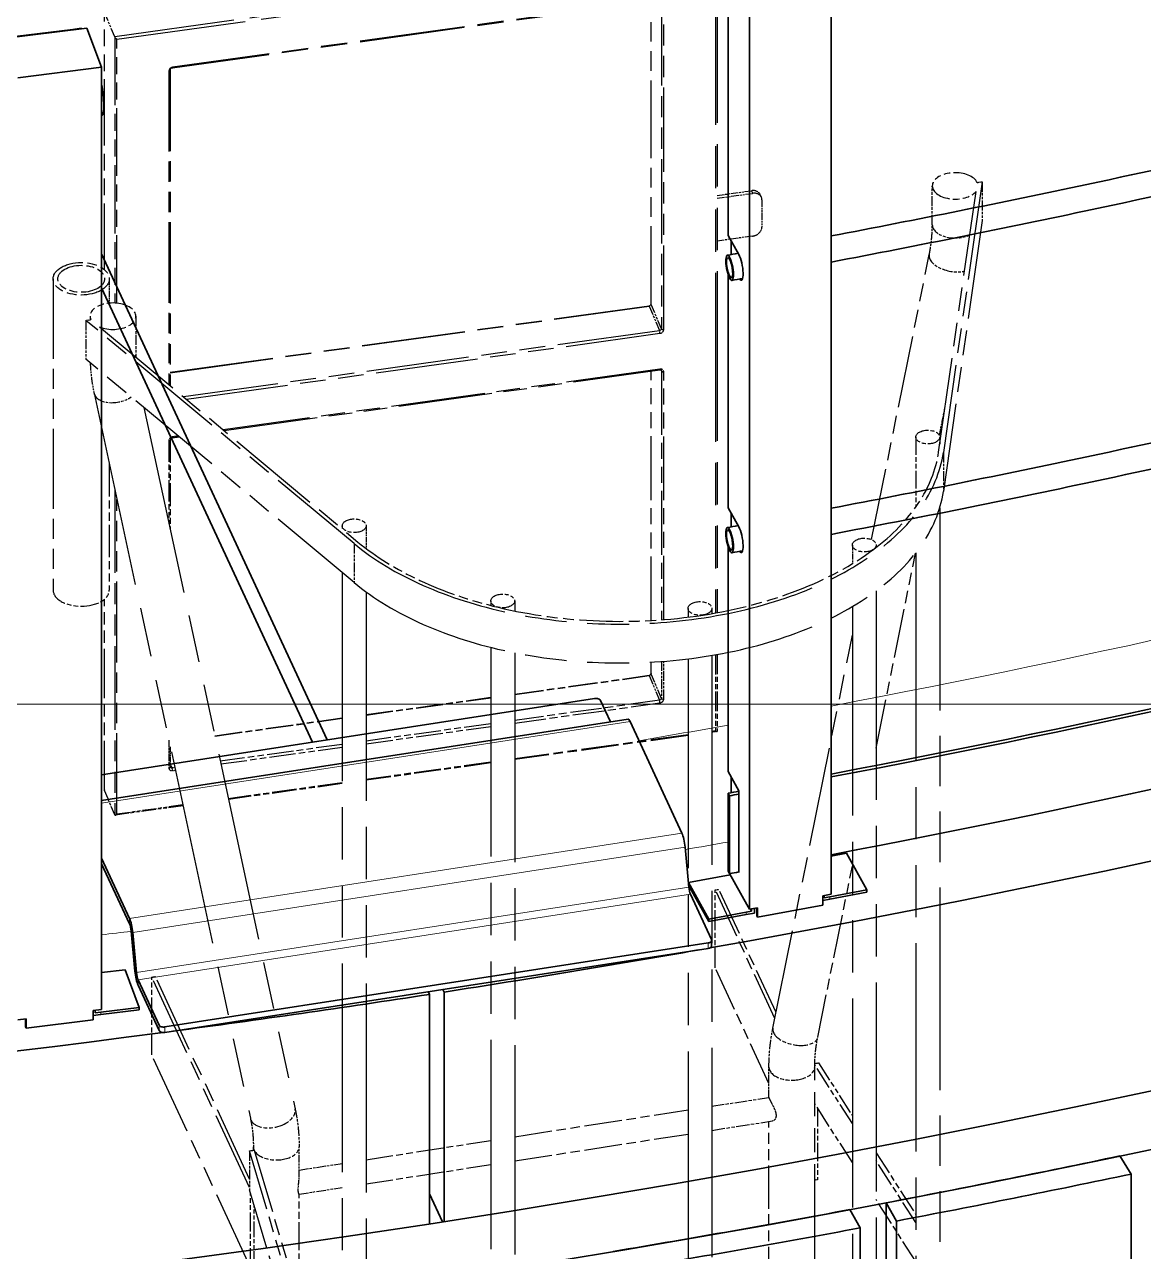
# Model space of a CAD drawing. Header units: millimetres. Extents: x 0 to 42050, y 0 to 29700.
# Drawn here: x 27207 to 27677, y 10675 to 11190 of the extents above; entities that cross this region are included whole.
import ezdxf

# ---------------------------------------------------------------- set-up
doc = ezdxf.new("R2010")
doc.units = ezdxf.units.MM
doc.header["$LTSCALE"] = 50
doc.linetypes.add('DOUBLE_DASH_CHAIN', pattern=[1.2403, 0.6614, -0.0827, 0.1654, -0.0827, 0.1654, -0.0827])
for name, color, linetype, lineweight in [('Detail Boundary', 7, 'Continuous', 18), ('Reference', 7, 'DOUBLE_DASH_CHAIN', 25), ('Visible', 7, 'Continuous', 35), ('Visible Narrow', 7, 'Continuous', 18)]:
    doc.layers.add(name, color=color, linetype=linetype, lineweight=lineweight)
doc.layers.add('P_Cable Ducts (CD)', color=30, linetype='Continuous', lineweight=18, true_color=0xff7f00)

# ---------------------------------------------------------------- blocks, each defined once
blk = doc.blocks.new('2dDetail0')
at = {"layer": 'Detail Boundary', "flags": 128}
blk.add_lwpolyline([(474.534, 168.353), (574.626, 168.353), (574.626, 218.095), (474.534, 218.095), (474.534, 168.353)], dxfattribs=at)

msp = doc.modelspace()

# ---------------------------------------------------------------- linework, layer by layer
at = {"layer": 'P_Cable Ducts (CD)'}
for centre, major_axis, start_param, end_param in [((26533.74, 12641.74), (-3134.57, 43.29), 1.907617, 2.132974), ((26533.74, 12641.74), (-3134.57, 43.29), 1.880574, 1.893089), ((26533.74, 12641.58), (-3214.56, 44.39), 1.879161, 1.885005), ((26533.74, 12641.58), (-3214.56, 44.39), 1.800259, 1.80422)]:
    msp.add_ellipse(centre, major_axis=major_axis, ratio=0.582576, start_param=start_param, end_param=end_param, dxfattribs=at)
at = {"layer": 'Reference', "ltscale": 1.650504}
msp.add_line((27497.99, 11219.96), (27245.22, 11184.81), dxfattribs=at)
at = {"layer": 'Reference', "ltscale": 1.640346}
msp.add_line((27246.18, 11183.82), (27497.4, 11218.74), dxfattribs=at)
at = {"layer": 'Reference', "ltscale": 2.14402}
msp.add_line((27497.4, 11218.74), (27497.4, 10942.98), dxfattribs=at)
at = {"layer": 'Reference', "ltscale": 2.151582}
msp.add_line((27498.01, 11219.83), (27498.01, 10943.09), dxfattribs=at)
at = {"layer": 'Reference', "ltscale": 1.33562}
for p, q in [((27473.99, 11200.13), (27269.44, 11171.69)), ((27474.07, 11200.48), (27269.52, 11172.04))]:
    msp.add_line(p, q, dxfattribs=at)
at = {"layer": 'Reference', "ltscale": 0.987036}
msp.add_line((27470.33, 11072.67), (27470.33, 11199.62), dxfattribs=at)
at = {"layer": 'Reference', "ltscale": 0.987901}
msp.add_line((27470.35, 11072.56), (27470.35, 11199.63), dxfattribs=at)
at = {"layer": 'Reference', "ltscale": 1.068983}
for p, q in [((27474.66, 11199.73), (27474.66, 11062.23)), ((27475.62, 11061.89), (27475.62, 11199.39))]:
    msp.add_line(p, q, dxfattribs=at)
at = {"layer": 'Reference', "ltscale": 0.840548}
msp.add_line((27240.89, 11087.11), (27240.89, 11195.23), dxfattribs=at)
at = {"layer": 'Reference', "ltscale": 0.839994}
msp.add_line((27240.91, 11087.09), (27240.91, 11195.14), dxfattribs=at)
at = {"layer": 'Reference', "ltscale": 0.116712}
for p, q in [((27245.22, 11184.81), (27240.91, 11195.14)), ((27469.57, 11071.8), (27473.88, 11061.47)), ((27474.66, 11062.23), (27470.35, 11072.56)), ((27469.57, 10916.66), (27473.88, 10906.33)), ((27474.66, 10907.1), (27470.35, 10917.42)), ((27245.22, 10858.21), (27240.91, 10868.54))]:
    msp.add_line(p, q, dxfattribs=at)
at = {"layer": 'Reference', "ltscale": 0.868571}
msp.add_line((27245.22, 11184.81), (27245.22, 11073.09), dxfattribs=at)
at = {"layer": 'Reference', "ltscale": 0.861401}
msp.add_line((27246.18, 11073.02), (27246.18, 11183.82), dxfattribs=at)
at = {"layer": 'Reference', "ltscale": 1.023673}
msp.add_line((27267.96, 11170.51), (27267.96, 11038.84), dxfattribs=at)
at = {"layer": 'Reference', "ltscale": 1.031132}
msp.add_line((27268.57, 11170.96), (27268.57, 11038.33), dxfattribs=at)
at = {"layer": 'Reference', "ltscale": 0.094313}
msp.add_line((27498.01, 11118.24), (27512.47, 11120.25), dxfattribs=at)
at = {"layer": 'Reference', "ltscale": 0.012597}
for p, q in [((27512.47, 11120.25), (27512.94, 11119.13)), ((27516.63, 11117.4), (27516.16, 11118.52))]:
    msp.add_line(p, q, dxfattribs=at)
at = {"layer": 'Reference', "ltscale": 0.12687}
for p, q in [((27588.35, 11105.92), (27588.35, 11122.25)), ((27609.27, 11124), (27609.27, 11107.67)), ((27233.15, 11065.81), (27233.15, 11049.48)), ((27254.07, 11067.56), (27254.07, 11051.23)), ((27592.98, 11010.35), (27592.98, 10994.02)), ((27345.68, 10972.09), (27345.68, 10955.76)), ((27301.81, 10717.17), (27301.81, 10700.84))]:
    msp.add_line(p, q, dxfattribs=at)
at = {"layer": 'Reference', "ltscale": 1.208092}
for p, q in [((27590.99, 11010.45), (27606.69, 11119.95)), ((27238.89, 11063.05), (27347.32, 10972.75))]:
    msp.add_line(p, q, dxfattribs=at)
at = {"layer": 'Reference', "ltscale": 1.253798}
for p, q in [((27609.27, 11124), (27592.98, 11010.35)), ((27609.27, 11107.67), (27592.98, 10994.02)), ((27345.68, 10972.09), (27233.15, 11065.81)), ((27345.68, 10955.76), (27233.15, 11049.48))]:
    msp.add_line(p, q, dxfattribs=at)
at = {"layer": 'Reference', "ltscale": 0.013389}
for p, q in [((27607.22, 11123.68), (27609.27, 11124)), ((27233.15, 11065.81), (27235.2, 11066.13))]:
    msp.add_line(p, q, dxfattribs=at)
at = {"layer": 'Reference', "ltscale": 0.097371}
for p, q in [((27498.01, 11117.05), (27512.94, 11119.13)), ((27512.94, 11101.16), (27498.01, 11099.09))]:
    msp.add_line(p, q, dxfattribs=at)
at = {"layer": 'Reference', "ltscale": 0.088779}
msp.add_line((27516.83, 11116.4), (27516.83, 11104.97), dxfattribs=at)
at = {"layer": 'Reference', "ltscale": 0.915094}
msp.add_line((27562.89, 10973.75), (27587.07, 11093.41), dxfattribs=at)
at = {"layer": 'Reference', "ltscale": 1.015656}
for p, q in [((27219.37, 11083.25), (27219.37, 10952.61)), ((27302.21, 10668.25), (27260.8, 10757.47))]:
    msp.add_line(p, q, dxfattribs=at)
at = {"layer": 'Reference', "ltscale": 0.079275}
msp.add_line((27242.97, 11083.25), (27242.97, 11073.04), dxfattribs=at)
at = {"layer": 'Reference', "ltscale": 1.311703}
msp.add_line((27268.57, 11044), (27469.46, 11071.94), dxfattribs=at)
at = {"layer": 'Reference', "ltscale": 1.312423}
msp.add_line((27268.57, 11043.85), (27469.57, 11071.8), dxfattribs=at)
at = {"layer": 'Reference', "ltscale": 0.011447}
for p, q in [((27234.87, 11067.56), (27234.87, 11066.08)), ((27303.43, 10717.42), (27303.43, 10718.91))]:
    msp.add_line(p, q, dxfattribs=at)
at = {"layer": 'Reference', "ltscale": 1.304202}
msp.add_line((27473.88, 11061.47), (27274.14, 11033.7), dxfattribs=at)
at = {"layer": 'Reference', "ltscale": 1.297844}
msp.add_line((27275.3, 11032.73), (27474.07, 11060.37), dxfattribs=at)
at = {"layer": 'Reference', "ltscale": 1.1969}
msp.add_line((27474.07, 11045.34), (27290.76, 11019.86), dxfattribs=at)
at = {"layer": 'Reference', "ltscale": 1.194162}
msp.add_line((27291.1, 11019.57), (27473.99, 11045), dxfattribs=at)
at = {"layer": 'Reference', "ltscale": 0.813722}
msp.add_line((27470.33, 10939.82), (27470.33, 11044.49), dxfattribs=at)
at = {"layer": 'Reference', "ltscale": 0.813736}
msp.add_line((27470.35, 10939.82), (27470.35, 11044.49), dxfattribs=at)
at = {"layer": 'Reference', "ltscale": 0.003372}
msp.add_line((27474.53, 11044.9), (27474.66, 11044.59), dxfattribs=at)
at = {"layer": 'Reference', "ltscale": 0.812328}
msp.add_line((27474.66, 11044.59), (27474.66, 10940.1), dxfattribs=at)
at = {"layer": 'Reference', "ltscale": 0.8091}
msp.add_line((27475.62, 10940.18), (27475.62, 11044.25), dxfattribs=at)
at = {"layer": 'Reference', "ltscale": 2.483512}
msp.add_line((27236.56, 11035.26), (27302.17, 10730.84), dxfattribs=at)
at = {"layer": 'Reference', "ltscale": 2.401047}
msp.add_line((27257.5, 11029.2), (27320.94, 10734.88), dxfattribs=at)
at = {"layer": 'Reference', "ltscale": 0.088691}
msp.add_line((27591.32, 11017.48), (27593.66, 11029.09), dxfattribs=at)
at = {"layer": 'Reference', "ltscale": 0.018019}
msp.add_line((27269.44, 11016.56), (27272.21, 11016.95), dxfattribs=at)
at = {"layer": 'Reference', "ltscale": 0.01528}
msp.add_line((27271.87, 11017.23), (27269.52, 11016.9), dxfattribs=at)
at = {"layer": 'Reference', "ltscale": 0.227916}
msp.add_line((27581.45, 11016.83), (27581.45, 10987.5), dxfattribs=at)
at = {"layer": 'Reference', "ltscale": 0.024751}
msp.add_line((27591.45, 11016.83), (27591.45, 11013.63), dxfattribs=at)
at = {"layer": 'Reference', "ltscale": 0.269675}
msp.add_line((27267.96, 11015.38), (27267.96, 10980.68), dxfattribs=at)
at = {"layer": 'Reference', "ltscale": 0.295267}
msp.add_line((27268.57, 11015.83), (27268.57, 10977.84), dxfattribs=at)
at = {"layer": 'Reference', "ltscale": 0.411153}
msp.add_line((27242.97, 11005.5), (27242.97, 10952.61), dxfattribs=at)
at = {"layer": 'Reference', "ltscale": 1.064024}
msp.add_line((27245.22, 10995.07), (27245.22, 10858.21), dxfattribs=at)
at = {"layer": 'Reference', "ltscale": 1.026784}
msp.add_line((27246.18, 10858.52), (27246.18, 10990.59), dxfattribs=at)
at = {"layer": 'Reference', "ltscale": 2.569997}
msp.add_line((27591.45, 10987.08), (27591.45, 10656.53), dxfattribs=at)
at = {"layer": 'Reference', "ltscale": 0.010383}
msp.add_line((27340.73, 10979.59), (27340.73, 10978.24), dxfattribs=at)
at = {"layer": 'Reference', "ltscale": 0.074147}
msp.add_line((27350.73, 10979.59), (27350.73, 10970.04), dxfattribs=at)
at = {"layer": 'Reference', "ltscale": 0.060767}
msp.add_line((27554.79, 10971.49), (27554.79, 10963.66), dxfattribs=at)
at = {"layer": 'Reference', "ltscale": 0.007439}
msp.add_line((27564.79, 10971.49), (27564.79, 10970.52), dxfattribs=at)
at = {"layer": 'Reference', "ltscale": 0.626359}
msp.add_line((27564.79, 10886.21), (27581.34, 10968.11), dxfattribs=at)
at = {"layer": 'Reference', "ltscale": 2.643673}
msp.add_line((27581.45, 10968.25), (27581.45, 10628.23), dxfattribs=at)
at = {"layer": 'Reference', "ltscale": 2.646082}
msp.add_line((27340.73, 10959.88), (27340.73, 10619.55), dxfattribs=at)
at = {"layer": 'Reference', "ltscale": 2.651689}
msp.add_line((27350.73, 10951.83), (27350.73, 10610.77), dxfattribs=at)
at = {"layer": 'Reference', "ltscale": 2.651544}
msp.add_line((27564.79, 10952.29), (27564.79, 10611.25), dxfattribs=at)
at = {"layer": 'Reference', "ltscale": 0.622502}
msp.add_line((27240.89, 10868.67), (27240.89, 10948.74), dxfattribs=at)
at = {"layer": 'Reference', "ltscale": 0.623629}
msp.add_line((27240.91, 10868.54), (27240.91, 10948.76), dxfattribs=at)
at = {"layer": 'Reference', "ltscale": 0.014693}
msp.add_line((27403.08, 10948.02), (27403.08, 10946.12), dxfattribs=at)
at = {"layer": 'Reference', "ltscale": 0.032499}
msp.add_line((27413.08, 10948.02), (27413.08, 10943.83), dxfattribs=at)
at = {"layer": 'Reference', "ltscale": 0.028424}
msp.add_line((27485.83, 10944.89), (27485.83, 10941.22), dxfattribs=at)
at = {"layer": 'Reference', "ltscale": 0.016866}
msp.add_line((27495.83, 10944.89), (27495.83, 10942.71), dxfattribs=at)
at = {"layer": 'Reference', "ltscale": 2.65338}
msp.add_line((27554.79, 10945.66), (27554.79, 10604.39), dxfattribs=at)
at = {"layer": 'Reference', "ltscale": 1.261634}
msp.add_line((27521.45, 10768.69), (27554.79, 10933.66), dxfattribs=at)
at = {"layer": 'Reference', "ltscale": 2.656511}
msp.add_line((27403.08, 10928.53), (27403.08, 10586.85), dxfattribs=at)
at = {"layer": 'Reference', "ltscale": 2.656811}
msp.add_line((27413.08, 10926.27), (27413.08, 10584.56), dxfattribs=at)
at = {"layer": 'Reference', "ltscale": 2.656952}
msp.add_line((27495.83, 10925.17), (27495.83, 10583.44), dxfattribs=at)
at = {"layer": 'Reference', "ltscale": 0.248645}
msp.add_line((27497.4, 10925.44), (27497.4, 10893.45), dxfattribs=at)
at = {"layer": 'Reference', "ltscale": 0.250943}
msp.add_line((27498.01, 10925.55), (27498.01, 10893.27), dxfattribs=at)
at = {"layer": 'Reference', "ltscale": 0.037226}
msp.add_line((27470.33, 10917.53), (27470.33, 10922.33), dxfattribs=at)
at = {"layer": 'Reference', "ltscale": 0.038076}
msp.add_line((27470.35, 10917.42), (27470.35, 10922.33), dxfattribs=at)
at = {"layer": 'Reference', "ltscale": 0.120534}
msp.add_line((27474.66, 10922.61), (27474.66, 10907.1), dxfattribs=at)
at = {"layer": 'Reference', "ltscale": 0.123753}
msp.add_line((27475.62, 10906.75), (27475.62, 10922.68), dxfattribs=at)
at = {"layer": 'Reference', "ltscale": 2.657132}
msp.add_line((27485.83, 10923.71), (27485.83, 10581.95), dxfattribs=at)
at = {"layer": 'Reference', "ltscale": 0.368087}
msp.add_line((27413.08, 10908.96), (27469.46, 10916.8), dxfattribs=at)
at = {"layer": 'Reference', "ltscale": 0.368807}
msp.add_line((27413.08, 10908.81), (27469.57, 10916.66), dxfattribs=at)
at = {"layer": 'Reference', "ltscale": 0.341751}
for p, q in [((27350.73, 10900.29), (27403.08, 10907.57)), ((27350.73, 10900.14), (27403.08, 10907.42)), ((27403.08, 10896.49), (27350.73, 10889.21)), ((27350.73, 10888.08), (27403.08, 10895.36)), ((27403.08, 10880.34), (27350.73, 10873.06)), ((27403.08, 10880.01), (27350.73, 10872.73))]:
    msp.add_line(p, q, dxfattribs=at)
at = {"layer": 'Reference', "ltscale": 0.396937}
msp.add_line((27473.88, 10906.33), (27413.08, 10897.88), dxfattribs=at)
at = {"layer": 'Reference', "ltscale": 0.39816}
msp.add_line((27413.08, 10896.75), (27474.07, 10905.23), dxfattribs=at)
at = {"layer": 'Reference', "ltscale": 0.349479}
msp.add_line((27287.19, 10891.46), (27340.73, 10898.9), dxfattribs=at)
at = {"layer": 'Reference', "ltscale": 0.349268}
msp.add_line((27287.23, 10891.31), (27340.73, 10898.75), dxfattribs=at)
at = {"layer": 'Reference', "ltscale": 0.010144}
msp.add_line((27497.4, 10893.45), (27495.83, 10893.23), dxfattribs=at)
at = {"layer": 'Reference', "ltscale": 0.013747}
msp.add_line((27497.95, 10893.2), (27495.83, 10892.9), dxfattribs=at)
at = {"layer": 'Reference', "ltscale": 0.090734}
msp.add_line((27267.96, 10889.56), (27267.96, 10877.88), dxfattribs=at)
at = {"layer": 'Reference', "ltscale": 0.334335}
msp.add_line((27340.73, 10887.82), (27289.51, 10880.7), dxfattribs=at)
at = {"layer": 'Reference', "ltscale": 0.47498}
for p, q in [((27485.83, 10891.84), (27413.08, 10881.73)), ((27485.83, 10891.51), (27413.08, 10881.4))]:
    msp.add_line(p, q, dxfattribs=at)
at = {"layer": 'Reference', "ltscale": 0.065141}
msp.add_line((27268.57, 10886.72), (27268.57, 10878.33), dxfattribs=at)
at = {"layer": 'Reference', "ltscale": 0.332793}
msp.add_line((27289.75, 10879.6), (27340.73, 10886.69), dxfattribs=at)
at = {"layer": 'Reference', "ltscale": 0.020387}
msp.add_line((27269.33, 10877.89), (27268.57, 10879.71), dxfattribs=at)
at = {"layer": 'Reference', "ltscale": 0.007174}
msp.add_line((27270.44, 10878.05), (27269.33, 10877.89), dxfattribs=at)
at = {"layer": 'Reference', "ltscale": 0.007493}
msp.add_line((27269.52, 10876.79), (27270.68, 10876.95), dxfattribs=at)
at = {"layer": 'Reference', "ltscale": 0.312262}
msp.add_line((27340.73, 10871.67), (27292.89, 10865.02), dxfattribs=at)
at = {"layer": 'Reference', "ltscale": 0.311807}
msp.add_line((27340.73, 10871.34), (27292.96, 10864.7), dxfattribs=at)
at = {"layer": 'Reference', "ltscale": 0.180387}
msp.add_line((27273.82, 10862.37), (27246.18, 10858.52), dxfattribs=at)
at = {"layer": 'Reference', "ltscale": 0.185453}
msp.add_line((27273.89, 10862.04), (27245.48, 10858.09), dxfattribs=at)
at = {"layer": 'Reference', "ltscale": 0.549329}
msp.add_line((27540.27, 10764.89), (27554.79, 10836.72), dxfattribs=at)
at = {"layer": 'Reference', "ltscale": 0.010058}
for p, q in [((27497.26, 10826.71), (27498.8, 10826.95)), ((27260.8, 10790.13), (27262.34, 10790.37))]:
    msp.add_line(p, q, dxfattribs=at)
at = {"layer": 'Reference', "ltscale": 0.613734}
msp.add_line((27522.28, 10772.79), (27497.26, 10826.71), dxfattribs=at)
at = {"layer": 'Reference', "ltscale": 0.253839}
for p, q in [((27497.26, 10794.05), (27497.26, 10826.71)), ((27260.8, 10757.47), (27260.8, 10790.13))]:
    msp.add_line(p, q, dxfattribs=at)
at = {"layer": 'Reference', "ltscale": 0.58815}
msp.add_line((27522.78, 10775.28), (27498.8, 10826.95), dxfattribs=at)
at = {"layer": 'Reference', "ltscale": 1.005976}
msp.add_line((27301.81, 10701.76), (27260.8, 10790.13), dxfattribs=at)
at = {"layer": 'Reference', "ltscale": 0.968067}
msp.add_line((27301.81, 10705.33), (27262.34, 10790.37), dxfattribs=at)
at = {"layer": 'Reference', "ltscale": 0.55273}
msp.add_line((27519.79, 10745.49), (27497.26, 10794.05), dxfattribs=at)
at = {"layer": 'Reference', "ltscale": 0.01038}
msp.add_line((27539.01, 10753.87), (27540.61, 10754.12), dxfattribs=at)
at = {"layer": 'Reference', "ltscale": 0.259385}
msp.add_line((27540.61, 10754.12), (27554.79, 10731.98), dxfattribs=at)
at = {"layer": 'Reference', "ltscale": 0.099324}
for p, q in [((27519.79, 10739.59), (27519.79, 10752.38)), ((27322.63, 10706.12), (27322.63, 10718.91))]:
    msp.add_line(p, q, dxfattribs=at)
at = {"layer": 'Reference', "ltscale": 1.214462}
msp.add_line((27538.99, 10596.17), (27538.99, 10752.38), dxfattribs=at)
at = {"layer": 'Reference', "ltscale": 0.288774}
msp.add_line((27554.79, 10728.65), (27539, 10753.29), dxfattribs=at)
at = {"layer": 'Reference', "ltscale": 0.157384}
msp.add_line((27495.83, 10735.92), (27519.79, 10739.63), dxfattribs=at)
at = {"layer": 'Reference', "ltscale": 0.478069}
for p, q in [((27413.08, 10723.12), (27485.83, 10734.37)), ((27413.08, 10713), (27485.83, 10724.25))]:
    msp.add_line(p, q, dxfattribs=at)
at = {"layer": 'Reference', "ltscale": 0.288902}
msp.add_line((27554.79, 10712.33), (27538.99, 10736.98), dxfattribs=at)
at = {"layer": 'Reference', "ltscale": 0.233225}
msp.add_line((27540.21, 10735.07), (27540.21, 10705.07), dxfattribs=at)
at = {"layer": 'Reference', "ltscale": 0.167514}
msp.add_line((27495.83, 10725.8), (27521.34, 10729.75), dxfattribs=at)
at = {"layer": 'Reference', "ltscale": 0.549967}
msp.add_line((27519.79, 10658.76), (27519.79, 10729.51), dxfattribs=at)
at = {"layer": 'Reference', "ltscale": 0.343974}
for p, q in [((27350.73, 10713.47), (27403.08, 10721.57)), ((27350.73, 10703.35), (27403.08, 10711.45))]:
    msp.add_line(p, q, dxfattribs=at)
at = {"layer": 'Reference', "ltscale": 0.012651}
msp.add_line((27301.81, 10717.17), (27303.75, 10717.47), dxfattribs=at)
at = {"layer": 'Reference', "ltscale": 0.812401}
for p, q in [((27323.38, 10644.34), (27301.81, 10717.17)), ((27323.38, 10628.01), (27301.81, 10700.84))]:
    msp.add_line(p, q, dxfattribs=at)
at = {"layer": 'Reference', "ltscale": 0.813579}
msp.add_line((27303.75, 10717.47), (27325.35, 10644.53), dxfattribs=at)
at = {"layer": 'Reference', "ltscale": 0.304709}
for p, q in [((27564.79, 10716.38), (27581.45, 10690.38)), ((27581.45, 10687.05), (27564.79, 10713.05)), ((27581.45, 10670.72), (27564.79, 10696.72))]:
    msp.add_line(p, q, dxfattribs=at)
at = {"layer": 'Reference', "ltscale": 0.118868}
msp.add_line((27322.63, 10709.12), (27340.73, 10711.92), dxfattribs=at)
at = {"layer": 'Reference', "ltscale": 0.007908}
msp.add_line((27540.21, 10705.07), (27538.99, 10704.88), dxfattribs=at)
at = {"layer": 'Reference', "ltscale": 0.243}
msp.add_line((27302.21, 10668.25), (27302.21, 10699.51), dxfattribs=at)
at = {"layer": 'Reference', "ltscale": 0.11895}
msp.add_line((27322.61, 10699), (27340.73, 10701.81), dxfattribs=at)
at = {"layer": 'Reference', "ltscale": 0.351933}
msp.add_line((27322.63, 10653.73), (27322.63, 10699), dxfattribs=at)
at = {"layer": 'Reference', "ltscale": 0.200553}
msp.add_line((27303.75, 10668.48), (27303.75, 10694.29), dxfattribs=at)
at = {"layer": 'Reference', "ltscale": 0.009601}
for centre, major_axis, ratio, start_param, end_param in [((27246, 11184.27), (0.785, -0.683), 0.228369, 3.574166, 5.144963), ((27246, 10858.97), (0.726, 0.834), 0.401983, 2.945338, 4.516134)]:
    msp.add_ellipse(centre, major_axis=major_axis, ratio=ratio, start_param=start_param, end_param=end_param, dxfattribs=at)
at = {"layer": 'Reference', "ltscale": 0.015855}
for centre, major_axis, start_param, end_param in [((27269.52, 11170.73), (-1.48, -0.62), 4.392646, 5.963443), ((27474.07, 11061.67), (1.48, 0.62), 4.392646, 5.963443), ((27474.07, 11044.04), (1.48, 0.62), 5.963443, 7.534239), ((27269.52, 11015.6), (-1.48, -0.62), 4.392646, 5.963443), ((27474.07, 10906.54), (1.48, 0.62), 4.392646, 5.963443), ((27269.52, 10878.1), (-1.48, -0.62), 5.963443, 7.534239)]:
    msp.add_ellipse(centre, major_axis=major_axis, ratio=0.793803, start_param=start_param, end_param=end_param, dxfattribs=at)
at = {"layer": 'Reference', "ltscale": 0.004684}
for centre in [(27269.33, 11172.49), (27473.88, 11045.79), (27269.33, 11017.35)]:
    msp.add_ellipse(centre, major_axis=(0.11, -0.792), ratio=0.191163, start_param=0, end_param=0.941968, dxfattribs=at)
at = {"layer": 'Reference', "ltscale": 0.006678}
for centre in [(27267.77, 11170.96), (27267.77, 11015.83), (27267.77, 10878.33)]:
    msp.add_ellipse(centre, major_axis=(0.8, 0), ratio=0.57735, start_param=4.948708, end_param=6.283185, dxfattribs=at)
at = {"layer": 'Reference', "ltscale": 0.340855}
for centre, major_axis, start_param, end_param in [((27597.95, 11122.25), (9.6, 0), 0.261799, 5.856232), ((27244.47, 11067.56), (-9.6, 0), 0.950552, 6.544985)]:
    msp.add_ellipse(centre, major_axis=major_axis, ratio=0.57735, start_param=start_param, end_param=end_param, dxfattribs=at)
at = {"layer": 'Reference', "ltscale": 0.031669}
msp.add_ellipse((27512.47, 11116.98), major_axis=(3.69, 1.54), ratio=0.793803, start_param=0, end_param=1.251054, dxfattribs=at)
at = {"layer": 'Reference', "ltscale": 0.039789}
for centre, start_param, end_param in [((27512.94, 11115.86), 5.963443, 7.534239), ((27512.94, 11104.43), 4.392646, 5.963443)]:
    msp.add_ellipse(centre, major_axis=(3.69, 1.54), ratio=0.793803, start_param=start_param, end_param=end_param, dxfattribs=at)
at = {"layer": 'Reference', "ltscale": 0.137709}
msp.add_ellipse((27597.95, 11105.92), major_axis=(-9.6, 0), ratio=0.57735, start_param=0, end_param=2.261194, dxfattribs=at)
at = {"layer": 'Reference', "ltscale": 0.470586}
msp.add_ellipse((27231.17, 11083.25), major_axis=(-11.8, 0), ratio=0.57735, dxfattribs=at)
at = {"layer": 'Reference', "ltscale": 0.390809}
msp.add_ellipse((27231.17, 11083.25), major_axis=(-9.8, 0), ratio=0.57735, dxfattribs=at)
at = {"layer": 'Reference', "ltscale": 0.13923}
msp.add_ellipse((27596.48, 11091.51), major_axis=(-9.41, 1.9), ratio=0.531883, start_param=0, end_param=2.286153, dxfattribs=at)
at = {"layer": 'Reference', "ltscale": 0.003094}
for centre in [(27469.57, 11071.14), (27469.57, 10916.01)]:
    msp.add_ellipse(centre, major_axis=(-0.11, 0.792), ratio=0.191163, start_param=5.654357, end_param=6.283185, dxfattribs=at)
at = {"layer": 'Reference', "ltscale": 0.007878}
for centre, major_axis, ratio, start_param, end_param in [((27469.57, 11072.45), (0.738, 0.308), 0.793803, 4.392646, 5.963443), ((27473.88, 11062.12), (0.738, 0.308), 0.793803, 4.392646, 5.963443), ((27473.88, 11060.82), (-0.11, 0.792), 0.191163, 4.083561, 5.654357), ((27475.44, 11062.34), (-0.8, 0), 0.57735, 0.236319, 1.807115), ((27475.44, 11044.7), (-0.8, 0), 0.57735, 0.236319, 1.807115), ((27469.57, 10917.32), (0.738, 0.308), 0.793803, 4.392646, 5.963443), ((27473.88, 10906.99), (0.738, 0.308), 0.793803, 4.392646, 5.963443), ((27473.88, 10905.68), (-0.11, 0.792), 0.191163, 4.083561, 5.654357), ((27475.44, 10907.2), (-0.8, 0), 0.57735, 0.236319, 1.807115), ((27269.33, 10877.24), (0.11, -0.792), 0.191163, 0.941968, 2.512764)]:
    msp.add_ellipse(centre, major_axis=major_axis, ratio=ratio, start_param=start_param, end_param=end_param, dxfattribs=at)
at = {"layer": 'Reference', "ltscale": 0.0011}
for centre in [(27471.13, 11072.67), (27471.13, 10917.53)]:
    msp.add_ellipse(centre, major_axis=(-0.8, 0), ratio=0.57735, start_param=0, end_param=0.236319, dxfattribs=at)
at = {"layer": 'Reference', "ltscale": 0.008162}
msp.add_ellipse((27244.47, 11051.23), major_axis=(9.6, 0), ratio=0.57735, start_param=6.14762, end_param=6.283185, dxfattribs=at)
at = {"layer": 'Reference', "ltscale": 0.001524}
msp.add_ellipse((27473.88, 11044.49), major_axis=(0.738, 0.308), ratio=0.793803, start_param=5.963443, end_param=6.283185, dxfattribs=at)
at = {"layer": 'Reference', "ltscale": 0.131274}
msp.add_ellipse((27245.94, 11037.28), major_axis=(-9.38, -2.02), ratio=0.605275, start_param=0, end_param=2.155599, dxfattribs=at)
at = {"layer": 'Reference', "ltscale": 0.199343}
for centre, major_axis in [((27586.45, 11016.83), (-5, 0)), ((27345.73, 10979.59), (5, 0)), ((27559.79, 10971.49), (-5, 0)), ((27408.08, 10948.02), (5, 0)), ((27490.83, 10944.89), (-5, 0))]:
    msp.add_ellipse(centre, major_axis=major_axis, ratio=0.57735, dxfattribs=at)
at = {"layer": 'Reference', "ltscale": 2.117664}
for centre in [(27457.45, 11016.83), (27457.45, 11000.5)]:
    msp.add_ellipse(centre, major_axis=(136, 0), ratio=0.57735, start_param=3.747768, end_param=6.200608, dxfattribs=at)
at = {"layer": 'Reference', "ltscale": 0.486431}
for start_param, end_param in [(5.628687, 6.200608), (3.747768, 4.31969)]:
    msp.add_ellipse((27457.45, 11016.83), major_axis=(134, 0), ratio=0.57735, start_param=start_param, end_param=end_param, dxfattribs=at)
at = {"layer": 'Reference', "ltscale": 0.556679}
for start_param, end_param in [(4.974188, 5.628687), (4.31969, 4.974188)]:
    msp.add_ellipse((27457.45, 11016.83), major_axis=(134, 0), ratio=0.57735, start_param=start_param, end_param=end_param, dxfattribs=at)
at = {"layer": 'Reference', "ltscale": 0.235243}
msp.add_ellipse((27231.17, 10952.61), major_axis=(11.8, 0), ratio=0.57735, start_param=3.141593, end_param=6.283185, dxfattribs=at)
at = {"layer": 'Reference', "ltscale": 0.00839}
msp.add_ellipse((27497.21, 10893.9), major_axis=(0.785, -0.683), ratio=0.228369, start_param=5.144963, end_param=6.47944, dxfattribs=at)
at = {"layer": 'Reference', "ltscale": 0.006254}
msp.add_ellipse((27269.33, 10878.55), major_axis=(-0.738, -0.308), ratio=0.793803, start_param=0, end_param=1.251054, dxfattribs=at)
at = {"layer": 'Reference', "ltscale": 0.001111}
msp.add_ellipse((27241.69, 10869.3), major_axis=(-0.726, -0.834), ratio=0.401983, start_param=5.850612, end_param=6.086931, dxfattribs=at)
at = {"layer": 'Reference', "ltscale": 0.191366}
for centre, major_axis, ratio, start_param, end_param in [((27530.86, 10766.79), (-9.41, 1.9), 0.531883, 0, 3.141593), ((27529.39, 10752.38), (-9.6, 0), 0.57735, 0, 3.141593), ((27311.56, 10732.86), (9.38, 2.02), 0.605275, 3.141593, 6.283185), ((27313.03, 10718.91), (-9.6, 0), 0.57735, 0, 3.141593)]:
    msp.add_ellipse(centre, major_axis=major_axis, ratio=ratio, start_param=start_param, end_param=end_param, dxfattribs=at)
at = {"layer": 'Reference', "ltscale": 0.009511}
for points, knots in [([(27268.57, 11170.96), (27268.57, 11171), (27268.58, 11171.05), (27268.62, 11171.15), (27268.65, 11171.21), (27268.73, 11171.32), (27268.78, 11171.37), (27268.89, 11171.47), (27268.95, 11171.51), (27269.09, 11171.59), (27269.16, 11171.62), (27269.3, 11171.67), (27269.37, 11171.68), (27269.44, 11171.69)], [4.712389, 4.712389, 4.712389, 4.712389, 5.026548, 5.026548, 5.310523, 5.310523, 5.564737, 5.564737, 5.813918, 5.813918, 6.063118, 6.063118, 6.283185, 6.283185, 6.283185, 6.283185]), ([(27469.46, 11071.94), (27469.54, 11071.95), (27469.62, 11071.96), (27469.77, 11072.02), (27469.84, 11072.05), (27469.97, 11072.13), (27470.04, 11072.18), (27470.14, 11072.28), (27470.19, 11072.33), (27470.26, 11072.43), (27470.28, 11072.48), (27470.32, 11072.57), (27470.33, 11072.62), (27470.33, 11072.66), (27470.33, 11072.66), (27470.33, 11072.67)], [3.141593, 3.141593, 3.141593, 3.141593, 3.390594, 3.390594, 3.639903, 3.639903, 3.889052, 3.889052, 4.138394, 4.138394, 4.393743, 4.393743, 4.676844, 4.676844, 4.712389, 4.712389, 4.712389, 4.712389]), ([(27269.44, 11016.56), (27269.36, 11016.55), (27269.29, 11016.53), (27269.14, 11016.48), (27269.06, 11016.44), (27268.93, 11016.36), (27268.87, 11016.32), (27268.76, 11016.22), (27268.71, 11016.17), (27268.64, 11016.06), (27268.62, 11016.01), (27268.58, 11015.92), (27268.58, 11015.88), (27268.57, 11015.84), (27268.57, 11015.83), (27268.57, 11015.83)], [0, 0, 0, 0, 0.249001, 0.249001, 0.49831, 0.49831, 0.74746, 0.74746, 0.996802, 0.996802, 1.25215, 1.25215, 1.535251, 1.535251, 1.570796, 1.570796, 1.570796, 1.570796]), ([(27469.46, 10916.8), (27469.54, 10916.81), (27469.62, 10916.83), (27469.77, 10916.88), (27469.84, 10916.92), (27469.97, 10917), (27470.04, 10917.05), (27470.14, 10917.14), (27470.19, 10917.19), (27470.26, 10917.3), (27470.28, 10917.35), (27470.32, 10917.44), (27470.33, 10917.48), (27470.33, 10917.52), (27470.33, 10917.53), (27470.33, 10917.53)], [3.141593, 3.141593, 3.141593, 3.141593, 3.390594, 3.390594, 3.639903, 3.639903, 3.889052, 3.889052, 4.138394, 4.138394, 4.393743, 4.393743, 4.676844, 4.676844, 4.712389, 4.712389, 4.712389, 4.712389])]:
    msp.add_open_spline(points, degree=3, knots=knots, dxfattribs=at)
at = {"layer": 'Reference', "ltscale": 0.100833}
for points, knots in [([(27587.07, 11093.41), (27587.24, 11094.26), (27587.4, 11095.1), (27587.67, 11096.78), (27587.79, 11097.62), (27587.99, 11099.3), (27588.08, 11100.13), (27588.21, 11101.8), (27588.26, 11102.63), (27588.33, 11104.28), (27588.35, 11105.1), (27588.35, 11105.92)], [6.1086524, 6.1086524, 6.1086524, 6.1086524, 6.143559, 6.143559, 6.1784656, 6.1784656, 6.2133721, 6.2133721, 6.2482787, 6.2482787, 6.2831853, 6.2831853, 6.2831853, 6.2831853]), ([(27538.99, 10752.38), (27538.99, 10753.2), (27539.01, 10754.02), (27539.08, 10755.67), (27539.13, 10756.5), (27539.27, 10758.16), (27539.35, 10759), (27539.55, 10760.67), (27539.67, 10761.51), (27539.95, 10763.2), (27540.1, 10764.04), (27540.27, 10764.89)], [3.1415927, 3.1415927, 3.1415927, 3.1415927, 3.1764992, 3.1764992, 3.2114058, 3.2114058, 3.2463124, 3.2463124, 3.281219, 3.281219, 3.3161256, 3.3161256, 3.3161256, 3.3161256])]:
    msp.add_open_spline(points, degree=3, knots=knots, dxfattribs=at)
at = {"layer": 'Reference', "ltscale": 0.097053}
msp.add_open_spline([(27234.94, 11047.99), (27234.99, 11046.91), (27235.05, 11045.84), (27235.23, 11043.7), (27235.34, 11042.63), (27235.61, 11040.51), (27235.77, 11039.45), (27236.13, 11037.35), (27236.33, 11036.3), (27236.56, 11035.26)], degree=3, knots=[3.1765611, 3.1765611, 3.1765611, 3.1765611, 3.2114058, 3.2114058, 3.2463124, 3.2463124, 3.281219, 3.281219, 3.3161256, 3.3161256, 3.3161256, 3.3161256], dxfattribs=at)
at = {"layer": 'Reference', "ltscale": 0.006707}
msp.add_open_spline([(27254.07, 11051.23), (27254.07, 11050.96), (27254.07, 11050.68), (27254.08, 11050.41)], degree=3, dxfattribs=at)
at = {"layer": 'Reference', "ltscale": 0.007631}
msp.add_open_spline([(27473.99, 11045), (27474.07, 11045.01), (27474.14, 11045.01), (27474.27, 11045), (27474.33, 11044.99), (27474.43, 11044.96), (27474.48, 11044.94), (27474.54, 11044.9), (27474.56, 11044.87), (27474.6, 11044.83), (27474.61, 11044.81), (27474.62, 11044.79), (27474.62, 11044.79), (27474.62, 11044.79)], degree=3, knots=[6.283185, 6.283185, 6.283185, 6.283185, 6.532187, 6.532187, 6.782397, 6.782397, 7.032608, 7.032608, 7.282819, 7.282819, 7.53303, 7.53303, 7.534239, 7.534239, 7.534239, 7.534239], dxfattribs=at)
at = {"layer": 'Reference', "ltscale": 0.001932}
msp.add_open_spline([(27268.57, 10878.33), (27268.57, 10878.32), (27268.57, 10878.32), (27268.57, 10878.3), (27268.58, 10878.3), (27268.58, 10878.28), (27268.58, 10878.28), (27268.58, 10878.27), (27268.58, 10878.26), (27268.59, 10878.25), (27268.59, 10878.24), (27268.59, 10878.24)], degree=3, knots=[1.5707963, 1.5707963, 1.5707963, 1.5707963, 1.6347448, 1.6347448, 1.6986933, 1.6986933, 1.7626418, 1.7626418, 1.8265904, 1.8265904, 1.8905389, 1.8905389, 1.8905389, 1.8905389], dxfattribs=at)
at = {"layer": 'Reference', "ltscale": 0.120987}
msp.add_open_spline([(27519.79, 10752.38), (27519.79, 10753.46), (27519.82, 10754.55), (27519.91, 10756.72), (27519.97, 10757.81), (27520.15, 10759.98), (27520.26, 10761.07), (27520.53, 10763.25), (27520.68, 10764.34), (27521.03, 10766.51), (27521.23, 10767.6), (27521.45, 10768.69)], degree=3, knots=[3.1415927, 3.1415927, 3.1415927, 3.1415927, 3.1764992, 3.1764992, 3.2114058, 3.2114058, 3.2463124, 3.2463124, 3.281219, 3.281219, 3.3161256, 3.3161256, 3.3161256, 3.3161256], dxfattribs=at)
at = {"layer": 'Reference', "ltscale": 0.097898}
msp.add_open_spline([(27519.79, 10739.59), (27519.79, 10739.57), (27519.8, 10739.54), (27519.83, 10739.41), (27519.86, 10739.31), (27519.97, 10739.04), (27520.04, 10738.88), (27520.2, 10738.52), (27520.31, 10738.31), (27520.54, 10737.85), (27520.67, 10737.6), (27521.09, 10736.8), (27521.41, 10736.21), (27521.97, 10735.06), (27522.25, 10734.42), (27522.56, 10733.49), (27522.64, 10733.18), (27522.75, 10732.58), (27522.77, 10732.3), (27522.77, 10731.78), (27522.75, 10731.52), (27522.64, 10731.05), (27522.56, 10730.83), (27522.25, 10730.27), (27521.97, 10730), (27521.57, 10729.8), (27521.46, 10729.76), (27521.34, 10729.75)], degree=3, knots=[1.295796, 1.295796, 1.295796, 1.295796, 1.445132, 1.445132, 1.685458, 1.685458, 1.925785, 1.925785, 2.166111, 2.166111, 2.406438, 2.406438, 2.887091, 2.887091, 3.36933, 3.36933, 3.61045, 3.61045, 3.85157, 3.85157, 4.092689, 4.092689, 4.333809, 4.333809, 4.816048, 4.816048, 5.010257, 5.010257, 5.010257, 5.010257], dxfattribs=at)
at = {"layer": 'Reference', "ltscale": 0.121363}
msp.add_open_spline([(27320.94, 10734.88), (27321.17, 10733.84), (27321.37, 10732.79), (27321.73, 10730.69), (27321.89, 10729.63), (27322.16, 10727.51), (27322.27, 10726.44), (27322.45, 10724.3), (27322.51, 10723.23), (27322.6, 10721.07), (27322.63, 10719.99), (27322.63, 10718.91)], degree=3, knots=[6.1086524, 6.1086524, 6.1086524, 6.1086524, 6.143559, 6.143559, 6.1784656, 6.1784656, 6.2133721, 6.2133721, 6.2482787, 6.2482787, 6.2831853, 6.2831853, 6.2831853, 6.2831853], dxfattribs=at)
at = {"layer": 'Reference', "ltscale": 0.100577}
msp.add_open_spline([(27302.17, 10730.84), (27302.34, 10730.07), (27302.49, 10729.29), (27302.76, 10727.73), (27302.87, 10726.95), (27303.07, 10725.36), (27303.16, 10724.57), (27303.29, 10722.97), (27303.34, 10722.16), (27303.41, 10720.54), (27303.43, 10719.73), (27303.43, 10718.91)], degree=3, knots=[6.1086524, 6.1086524, 6.1086524, 6.1086524, 6.143559, 6.143559, 6.1784656, 6.1784656, 6.2133721, 6.2133721, 6.2482787, 6.2482787, 6.2831853, 6.2831853, 6.2831853, 6.2831853], dxfattribs=at)
at = {"layer": 'Reference', "ltscale": 0.064547}
msp.add_open_spline([(27322.61, 10699), (27322.6, 10699), (27322.58, 10699.02), (27322.51, 10699.14), (27322.42, 10699.35), (27322.32, 10699.86), (27322.29, 10700.06), (27322.25, 10700.5), (27322.24, 10700.75), (27322.24, 10701.28), (27322.25, 10701.57), (27322.29, 10702.18), (27322.32, 10702.51), (27322.42, 10703.51), (27322.51, 10704.2), (27322.6, 10705.26), (27322.63, 10705.7), (27322.63, 10706.12)], degree=3, knots=[2.692883, 2.692883, 2.692883, 2.692883, 2.887091, 2.887091, 3.36933, 3.36933, 3.61045, 3.61045, 3.85157, 3.85157, 4.092689, 4.092689, 4.333809, 4.333809, 4.816048, 4.816048, 5.147365, 5.147365, 5.147365, 5.147365], dxfattribs=at)
at = {"layer": 'Visible'}
for p, q in [((27545.87, 10824.93), (27545.87, 11220.44)), ((27511.6, 10818.58), (27511.6, 11214.09)), ((27502.67, 11101.46), (27502.67, 11195.65)), ((27198.36, 11184.11), (27233.55, 11188.51)), ((27227.65, 11187.97), (27203.41, 11184.95)), ((27227.65, 11187.97), (27231.17, 11188.41)), ((27231.24, 11188.22), (27231.17, 11188.41)), ((27233.55, 11188.51), (27239.72, 11172.03)), ((27239.72, 11172.03), (27204.53, 11167.64)), ((27239.72, 10776.52), (27239.72, 11172.03)), ((27502.67, 11101.46), (27507.13, 11093.43)), ((27503.96, 11099.13), (27503.96, 11093.46)), ((27502.67, 10987.15), (27502.67, 11084.99)), ((27502.67, 10987.15), (27507.13, 10979.12)), ((27503.96, 10984.82), (27503.96, 10979.15)), ((27502.67, 10876.43), (27502.67, 10970.68)), ((27446.64, 10907.08), (27239.72, 10875.07)), ((27453.25, 10897.29), (27449.09, 10906.26)), ((27460.65, 10898.44), (27239.72, 10864.26)), ((27483.27, 10850.59), (27461.51, 10897.48)), ((27502.67, 10876.43), (27507.19, 10868.3)), ((27503.96, 10874.11), (27503.96, 10867.56)), ((27502.64, 10867.32), (27503.24, 10866.22)), ((27502.64, 10834.66), (27502.64, 10867.32)), ((27507.19, 10868.3), (27507.19, 10834)), ((27503.24, 10866.22), (27503.24, 10833.56)), ((27486.18, 10827.85), (27484.63, 10844.64)), ((27552.33, 10842.11), (27545.87, 10840.91)), ((27552.33, 10842.11), (27560.89, 10826.72)), ((27251.45, 10814.72), (27239.72, 10839.99)), ((27239.72, 10837.71), (27251.45, 10812.44)), ((27486.06, 10829.82), (27503.54, 10833.06)), ((27503.24, 10833.56), (27502.64, 10834.66)), ((27510.5, 10820.56), (27503.26, 10833.56)), ((27507.19, 10834), (27507.06, 10834.25)), ((27486.06, 10829.82), (27494.62, 10814.43)), ((27486.06, 10829.13), (27486.06, 10829.82)), ((27486.09, 10828.78), (27494.62, 10813.45)), ((27560.89, 10826.72), (27545.28, 10823.82)), ((27560.89, 10826.72), (27560.89, 10825.74)), ((27495.68, 10805.87), (27486.86, 10824.88)), ((27545.87, 10824.93), (27542.45, 10824.3)), ((27542.45, 10820.38), (27542.45, 10824.3)), ((27542.45, 10822.32), (27545.28, 10822.84)), ((27542.99, 10824.4), (27542.99, 10823.4)), ((27542.99, 10823.4), (27545.28, 10823.82)), ((27545.28, 10822.84), (27560.89, 10825.74)), ((27494.62, 10814.43), (27510.24, 10817.33)), ((27494.62, 10813.45), (27510.24, 10816.35)), ((27510.24, 10817.33), (27512.52, 10817.75)), ((27510.24, 10816.35), (27513.67, 10816.98)), ((27510.5, 10820.56), (27511.6, 10818.58)), ((27515.03, 10819.21), (27511.6, 10818.58)), ((27512.02, 10818.65), (27512.52, 10817.75)), ((27512.52, 10818.75), (27512.52, 10817.75)), ((27513.67, 10818.96), (27513.67, 10816.98)), ((27514.66, 10819.14), (27514.66, 10815.95)), ((27515.03, 10815.29), (27514.66, 10815.95)), ((27515.03, 10815.29), (27542.45, 10820.38)), ((27515.03, 10819.21), (27515.03, 10815.29)), ((27494.62, 10814.43), (27494.62, 10813.45)), ((27252.13, 10809.47), (27253.68, 10792.67)), ((27254.36, 10791.99), (27252.81, 10808.78)), ((27495.75, 10805.57), (27495.75, 10803.29)), ((27494.27, 10804.46), (27266.31, 10769.19)), ((27266.31, 10766.91), (27494.27, 10802.17)), ((27249.55, 10793.23), (27239.72, 10792.01)), ((27249.55, 10793.23), (27255.46, 10777.43)), ((27263.86, 10770.01), (27255.04, 10789.01)), ((27255.04, 10786.73), (27263.86, 10767.72)), ((27239.72, 10776.52), (27236.2, 10776.08)), ((27236.2, 10772.16), (27236.2, 10776.08)), ((27237.09, 10776.19), (27237.09, 10775.14)), ((27237.09, 10775.14), (27239.43, 10775.43)), ((27255.46, 10777.43), (27239.43, 10775.43)), ((27239.43, 10774.45), (27255.46, 10776.45)), ((27255.46, 10777.43), (27255.46, 10776.45)), ((27208.05, 10772.56), (27204.53, 10772.13)), ((27207.79, 10772.53), (27207.79, 10769.32)), ((27208.05, 10772.56), (27208.05, 10768.64)), ((27208.05, 10768.64), (27236.2, 10772.16)), ((27236.2, 10774.05), (27239.43, 10774.45)), ((27208.05, 10768.64), (27207.79, 10769.32))]:
    msp.add_line(p, q, dxfattribs=at)
at = {"layer": 'Visible', "color": 9, "true_color": 0xc0c0c0}
for p, q in [((27239.72, 11093.68), (27334.38, 10889.71)), ((27328.2, 10888.76), (27239.72, 11079.4)), ((27382.99, 10784.96), (27383.51, 10783.84)), ((27377.33, 10782.89), (27376.81, 10784)), ((27377.33, 10686.54), (27377.33, 10782.89)), ((27383.51, 10783.84), (27383.51, 10687.5)), ((27671.87, 10707.46), (27667.04, 10715.05)), ((27671.87, 8791.96), (27671.87, 10707.46)), ((27382.8, 10687.39), (27377.33, 10699.18)), ((27558.06, 10684.85), (27553.72, 10692.53)), ((27568.93, 10695.4), (27573.27, 10687.72)), ((27568.93, 8779.9), (27568.93, 10695.4)), ((27573.27, 10687.72), (27573.27, 8772.22)), ((27558.06, 8769.35), (27558.06, 10684.85))]:
    msp.add_line(p, q, dxfattribs=at)
for centre, major_axis, start_param, end_param in [((26536.67, 12505.05), (-3300, 0), 6.086634, 9.623125), ((26536.67, 12505.05), (3260, 0), 4.917913, 6.283185), ((26536.67, 12601.39), (3260, 0), 5.01077, 5.322273), ((26536.67, 10583.01), (3368, 0), 4.072832, 6.462497), ((26536.67, 12601.39), (3260, 0), 4.97517, 5.009232), ((26536.67, 10589.54), (3330.76, 0), 4.074156, 6.383543), ((26536.67, 12601.39), (3260, 0), 4.939144, 4.973207), ((26536.67, 12601.39), (3260, 0), 4.626104, 4.937875), ((26536.67, 12505.05), (3300, 0), 5.030533, 5.062004), ((26536.67, 12505.05), (-3314, 0), 1.888931, 1.920421), ((26536.67, 12505.05), (3300, 0), 4.994214, 5.025685), ((26536.67, 12505.05), (-3314, 0), 1.852612, 1.884103)]:
    msp.add_ellipse(centre, major_axis=major_axis, ratio=0.57735, start_param=start_param, end_param=end_param, dxfattribs=at)
at = {"layer": 'Visible'}
for centre, major_axis, ratio, start_param, end_param in [((27238.57, 11161.28), (1.23, -9.58), 0.177431, 0, 1.9391), ((27507.13, 11088.53), (1.09, -5.9), 0.249651, 5.812591, 8.785982), ((27508.28, 11088.75), (1.09, -5.9), 0.249651, 5.814065, 5.88486), ((27238.57, 11046.97), (-0.69, 5.34), 0.177431, 3.872124, 4.298801), ((26536.67, 12645.48), (3227.8, 0), 0.57735, 5.030381, 5.250462), ((26536.67, 12645.48), (3229.8, 0), 0.57735, 5.030177, 5.250096), ((26536.67, 12612.82), (3229.8, 0), 0.57735, 5.030177, 5.250096), ((27507.13, 10974.22), (1.09, -5.9), 0.249651, 5.812591, 8.785982), ((27508.28, 10974.44), (1.09, -5.9), 0.249651, 5.814065, 5.88486), ((27238.57, 10932.66), (-0.69, 5.34), 0.177431, 3.872124, 4.298801), ((27447.16, 10905.96), (2, 0), 0.57735, 0.261799, 1.832596), ((27461.51, 10892.9), (-0.86, 5.53), 0.211325, 5.651271, 6.283185), ((26536.67, 12645.48), (3227.8, 0), 0.57735, 5.016313, 5.017791), ((26536.67, 12645.48), (3229.8, 0), 0.57735, 5.016313, 5.017596), ((27483.27, 10846.01), (-0.86, 5.53), 0.211325, 4.429541, 5.651271), ((26536.67, 12612.82), (3229.8, 0), 0.57735, 5.016313, 5.017596), ((27486.86, 10827.16), (-0.43, 2.77), 0.211325, 1.287948, 2.509678), ((27251.45, 10810.15), (-0.86, 5.53), 0.211325, 4.429541, 5.651271), ((27251.45, 10810.15), (0.43, -2.77), 0.211325, 1.287948, 2.509678), ((27493.75, 10805.57), (2, 0), 0.57735, 4.974188, 6.544985), ((27493.75, 10803.29), (2, 0), 0.57735, 4.974188, 6.283185), ((27255.04, 10791.3), (0.86, -5.53), 0.211325, 4.429541, 5.651271), ((27255.04, 10791.3), (-0.43, 2.77), 0.211325, 1.287948, 2.509678), ((27265.79, 10770.31), (-2, 0), 0.57735, 0.261799, 1.832596), ((27265.79, 10768.02), (-2, 0), 0.57735, 0.261799, 1.832596)]:
    msp.add_ellipse(centre, major_axis=major_axis, ratio=ratio, start_param=start_param, end_param=end_param, dxfattribs=at)
for centre, major_axis in [((27503.3, 11087.87), (-0.96, 5.29)), ((27503.3, 11087.87), (-0.77, 4.25)), ((27503.3, 10973.56), (-0.96, 5.29)), ((27503.3, 10973.56), (-0.77, 4.25))]:
    msp.add_ellipse(centre, major_axis=major_axis, ratio=0.24435, dxfattribs=at)
for points, knots in [([(28190.13, 11270.96), (28156.41, 11259.34), (28122.32, 11248.08), (28041.3, 11222.43), (27994.09, 11208.35), (27898.52, 11181.55), (27850.16, 11168.84), (27752.41, 11144.79), (27703.03, 11133.47), (27617.64, 11115.29), (27581.86, 11108.08), (27545.87, 11101.24)], [4.8497939, 4.8497939, 4.8497939, 4.8497939, 4.8863178, 4.8863178, 4.9357148, 4.9357148, 4.9851119, 4.9851119, 5.0345089, 5.0345089, 5.069735, 5.069735, 5.069735, 5.069735]), ([(28193.61, 11260.78), (28159.81, 11249.13), (28125.64, 11237.84), (28044.43, 11212.14), (27997.11, 11198.02), (27901.31, 11171.16), (27852.84, 11158.41), (27754.87, 11134.32), (27705.38, 11122.97), (27619.14, 11104.61), (27582.61, 11097.26), (27545.87, 11090.29)], [4.8498042, 4.8498042, 4.8498042, 4.8498042, 4.8863178, 4.8863178, 4.9357148, 4.9357148, 4.9851119, 4.9851119, 5.0345089, 5.0345089, 5.0703892, 5.0703892, 5.0703892, 5.0703892]), ([(28190.13, 11156.65), (28156.41, 11145.03), (28122.32, 11133.77), (28041.3, 11108.12), (27994.09, 11094.04), (27898.52, 11067.24), (27850.16, 11054.53), (27752.41, 11030.49), (27703.03, 11019.16), (27617.64, 11000.98), (27581.86, 10993.77), (27545.87, 10986.93)], [4.8497939, 4.8497939, 4.8497939, 4.8497939, 4.8863178, 4.8863178, 4.9357148, 4.9357148, 4.9851119, 4.9851119, 5.0345089, 5.0345089, 5.069735, 5.069735, 5.069735, 5.069735]), ([(28193.61, 11146.47), (28159.81, 11134.82), (28125.64, 11123.53), (28044.43, 11097.83), (27997.11, 11083.71), (27901.31, 11056.85), (27852.84, 11044.11), (27754.87, 11020.01), (27705.38, 11008.66), (27619.14, 10990.3), (27582.61, 10982.95), (27545.87, 10975.98)], [4.8498042, 4.8498042, 4.8498042, 4.8498042, 4.8863178, 4.8863178, 4.9357148, 4.9357148, 4.9851119, 4.9851119, 5.0345089, 5.0345089, 5.0703892, 5.0703892, 5.0703892, 5.0703892])]:
    msp.add_open_spline(points, degree=3, knots=knots, dxfattribs=at)
for points in [[(27239.81, 11151.69), (27239.78, 11151.69), (27239.75, 11151.69), (27239.72, 11151.68)], [(27506.83, 11093.98), (27505.34, 11093.71), (27503.84, 11093.43), (27502.34, 11093.16)], [(27508.77, 11083.39), (27507.27, 11083.12), (27505.77, 11082.85), (27504.26, 11082.57)], [(27506.83, 10979.67), (27505.34, 10979.4), (27503.84, 10979.12), (27502.34, 10978.85)], [(27508.77, 10969.08), (27507.27, 10968.81), (27505.77, 10968.54), (27504.26, 10968.27)]]:
    msp.add_open_spline(points, degree=3, dxfattribs=at)
at = {"layer": 'Visible Narrow'}
for p, q in [((27227.72, 11187.78), (27227.65, 11187.97)), ((27239.72, 10863.16), (27461.51, 10897.48)), ((27251.45, 10814.72), (27483.27, 10850.59)), ((27252.81, 10808.78), (27484.63, 10844.64)), ((27254.36, 10791.99), (27486.18, 10827.85)), ((27255.04, 10789.01), (27486.86, 10824.88)), ((27545.28, 10823.82), (27545.28, 10822.84)), ((27510.24, 10816.35), (27510.24, 10817.33)), ((27251.45, 10812.44), (27251.45, 10814.72)), ((27252.13, 10809.47), (27252.81, 10808.78)), ((27494.27, 10804.46), (27494.27, 10802.17)), ((27253.68, 10792.67), (27254.36, 10791.99)), ((27255.04, 10786.73), (27255.04, 10789.01)), ((27239.43, 10775.43), (27239.43, 10774.45)), ((27263.86, 10770.01), (27263.86, 10767.72)), ((27266.31, 10766.91), (27266.31, 10769.19))]:
    msp.add_line(p, q, dxfattribs=at)

# ---------------------------------------------------------------- block references
at = {"layer": 'Detail Boundary', "xscale": 50, "yscale": 50, "zscale": 50}
msp.add_blockref('2dDetail0', (0, 0), dxfattribs=at)

doc.saveas('drawing.dxf')
